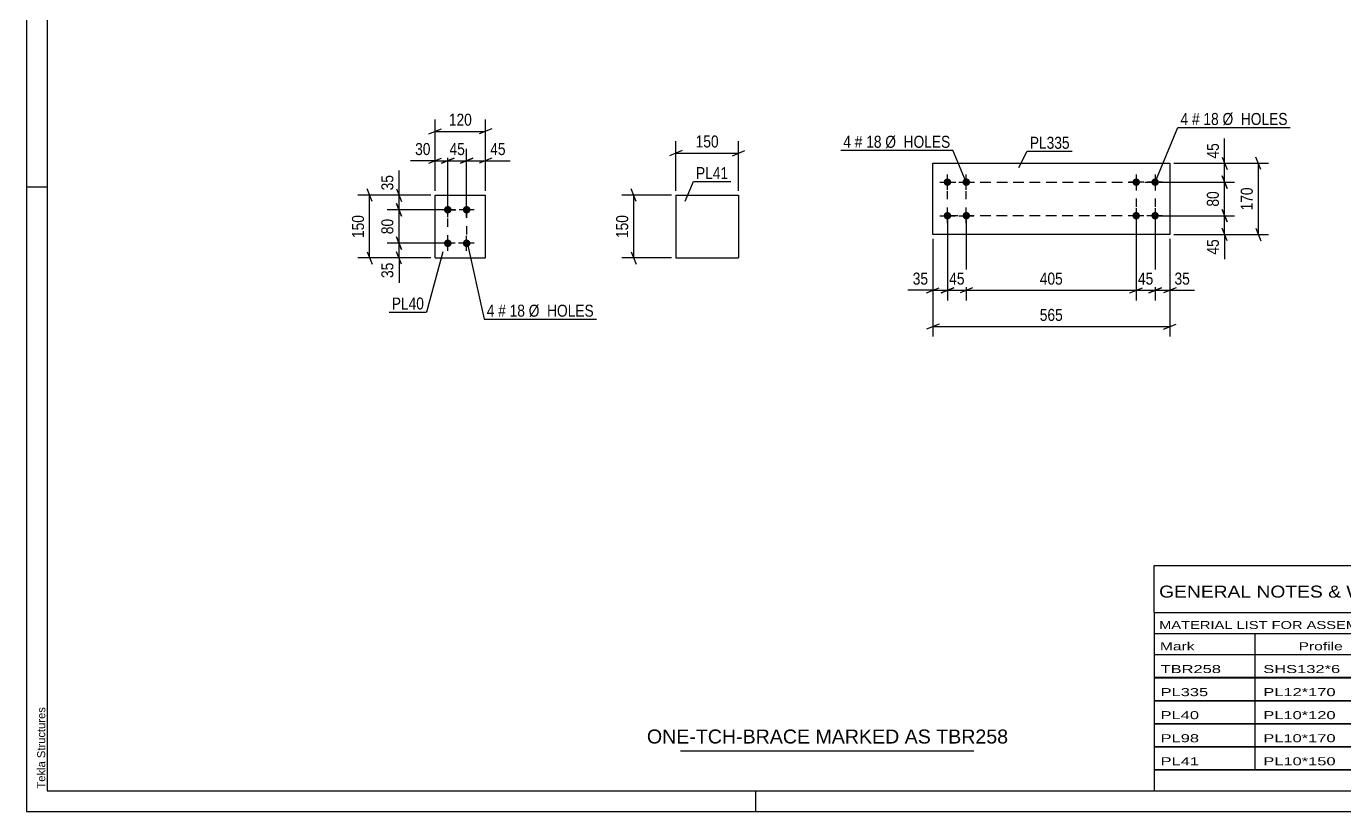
# Model space of a CAD drawing. Header units: millimetres. Extents: x 0 to 594, y 0 to 420.
# Drawn here: x 0 to 314.4, y 0 to 187.3 of the extents above; entities that cross this region are included whole.
import ezdxf

# ---------------------------------------------------------------- set-up
doc = ezdxf.new("R2010")
doc.units = ezdxf.units.MM
doc.linetypes.add('DXK_LINE_DOT2', pattern=[3.9198, 1.9599, -1.9599])
doc.styles.add('Arial', font='ARIAL.TTF', dxfattribs={"height": 0.2})
doc.styles.add('Arial Narrow', font='ARIALN.TTF', dxfattribs={"height": 0.2})

# ---------------------------------------------------------------- blocks, each defined once
blk = doc.blocks.new('Unknown-580874955-1129')
at = {"color": 5, "linetype": 'Continuous'}
for p, q in [((0, 420), (0, 0)), ((5, 415), (5, 5)), ((5, 149), (0, 149)), ((5, 5), (589, 5)), ((174, 0), (174, 5)), ((0, 0), (594, 0))]:
    blk.add_line(p, q, dxfattribs=at)
at = {"color": 174, "linetype": 'Continuous', "style": 'Arial'}
blk.add_text('Tekla Structures', height=1.9102, rotation=90, dxfattribs=at).set_placement((4.5, 5.5))
blk = doc.blocks.new('Bolt-580874955-3665 - 3662')
at = {"linetype": 'Continuous'}
for points in [[(219.67, 151.06, -1), (219.67, 149.26, -1)], [(224.17, 151.06, -1), (224.17, 149.26, -1)], [(219.67, 143.06, -1), (219.67, 141.26, -1)], [(224.17, 143.06, -1), (224.17, 141.26, -1)]]:
    blk.add_hatch(color=1, dxfattribs=at).paths.add_polyline_path(points)
at = {"color": 1, "linetype": 'Continuous'}
for p, q in [((219.67, 148.36), (219.67, 151.96)), ((224.17, 148.36), (224.17, 151.96)), ((217.87, 150.16), (221.47, 150.16)), ((222.37, 150.16), (225.97, 150.16)), ((217.87, 142.16), (221.47, 142.16)), ((219.67, 140.36), (219.67, 143.96)), ((222.37, 142.16), (225.97, 142.16)), ((224.17, 140.36), (224.17, 143.96))]:
    blk.add_line(p, q, dxfattribs=at)
blk = doc.blocks.new('Part-580874955-3663 - 3662')
at = {"color": 2, "linetype": 'Continuous'}
for p, q in [((216.17, 154.66), (272.69, 154.66)), ((216.17, 137.66), (216.17, 154.66)), ((272.69, 154.66), (272.69, 137.66)), ((272.69, 137.66), (216.17, 137.66))]:
    blk.add_line(p, q, dxfattribs=at)
blk = doc.blocks.new('Bolt-580874955-3664 - 3662')
at = {"linetype": 'Continuous'}
for points in [[(264.69, 149.26, -1), (264.69, 151.06, -1)], [(269.19, 149.26, -1), (269.19, 151.06, -1)], [(264.69, 141.26, -1), (264.69, 143.06, -1)], [(269.19, 141.26, -1), (269.19, 143.06, -1)]]:
    blk.add_hatch(color=1, dxfattribs=at).paths.add_polyline_path(points)
at = {"color": 1, "linetype": 'Continuous'}
for p, q in [((264.69, 151.96), (264.69, 148.36)), ((269.19, 151.96), (269.19, 148.36)), ((266.49, 150.16), (262.89, 150.16)), ((270.99, 150.16), (267.39, 150.16)), ((266.49, 142.16), (262.89, 142.16)), ((264.69, 143.96), (264.69, 140.36)), ((270.99, 142.16), (267.39, 142.16)), ((269.19, 143.96), (269.19, 140.36))]:
    blk.add_line(p, q, dxfattribs=at)
blk = doc.blocks.new('Part-580874955-1555 - 1539')
at = {"color": 2, "linetype": 'Continuous'}
for p, q in [((97.5, 132.08), (97.5, 147.08)), ((97.5, 147.08), (109.5, 147.08)), ((109.5, 132.08), (109.5, 147.08)), ((97.5, 132.08), (97.5, 132.08)), ((97.5, 132.08), (109.5, 132.08)), ((109.5, 132.08), (109.5, 132.08))]:
    blk.add_line(p, q, dxfattribs=at)
at = {"color": 7, "linetype": 'DXK_LINE_DOT2'}
for p, q in [((97.5, 147.08), (109.5, 147.08)), ((97.5, 132.08), (97.5, 132.08)), ((97.5, 132.08), (109.5, 132.08)), ((109.5, 132.08), (109.5, 132.08))]:
    blk.add_line(p, q, dxfattribs=at)
blk = doc.blocks.new('Bolt-580874955-1560 - 1539')
at = {"linetype": 'Continuous'}
for points in [[(100.5, 142.68), (100.31, 142.7), (100.13, 142.75), (99.97, 142.85), (99.83, 142.97), (99.72, 143.13), (99.64, 143.3), (99.61, 143.48), (99.61, 143.67), (99.64, 143.85), (99.72, 144.03), (99.83, 144.18), (99.97, 144.3), (100.13, 144.4), (100.31, 144.46), (100.5, 144.48), (100.69, 144.46), (100.87, 144.4), (101.03, 144.3), (101.17, 144.18), (101.28, 144.03), (101.36, 143.85), (101.4, 143.67), (101.4, 143.48), (101.36, 143.3), (101.28, 143.13), (101.17, 142.97), (101.03, 142.85), (100.87, 142.75), (100.69, 142.7)], [(105, 142.68), (104.81, 142.7), (104.63, 142.75), (104.47, 142.85), (104.33, 142.97), (104.22, 143.13), (104.14, 143.3), (104.11, 143.48), (104.11, 143.67), (104.14, 143.85), (104.22, 144.03), (104.33, 144.18), (104.47, 144.3), (104.63, 144.4), (104.81, 144.46), (105, 144.48), (105.19, 144.46), (105.37, 144.4), (105.53, 144.3), (105.67, 144.18), (105.78, 144.03), (105.86, 143.85), (105.9, 143.67), (105.9, 143.48), (105.86, 143.3), (105.78, 143.13), (105.67, 142.97), (105.53, 142.85), (105.37, 142.75), (105.19, 142.7)], [(100.5, 134.68), (100.31, 134.7), (100.13, 134.75), (99.97, 134.85), (99.83, 134.97), (99.72, 135.13), (99.64, 135.3), (99.61, 135.48), (99.61, 135.67), (99.64, 135.85), (99.72, 136.03), (99.83, 136.18), (99.97, 136.3), (100.13, 136.4), (100.31, 136.46), (100.5, 136.48), (100.69, 136.46), (100.87, 136.4), (101.03, 136.3), (101.17, 136.18), (101.28, 136.03), (101.36, 135.85), (101.4, 135.67), (101.4, 135.48), (101.36, 135.3), (101.28, 135.13), (101.17, 134.97), (101.03, 134.85), (100.87, 134.75), (100.69, 134.7)], [(105, 134.68), (104.81, 134.7), (104.63, 134.75), (104.47, 134.85), (104.33, 134.97), (104.22, 135.13), (104.14, 135.3), (104.11, 135.48), (104.11, 135.67), (104.14, 135.85), (104.22, 136.03), (104.33, 136.18), (104.47, 136.3), (104.63, 136.4), (104.81, 136.46), (105, 136.48), (105.19, 136.46), (105.37, 136.4), (105.53, 136.3), (105.67, 136.18), (105.78, 136.03), (105.86, 135.85), (105.9, 135.67), (105.9, 135.48), (105.86, 135.3), (105.78, 135.13), (105.67, 134.97), (105.53, 134.85), (105.37, 134.75), (105.19, 134.7)]]:
    blk.add_hatch(color=1, dxfattribs=at).paths.add_polyline_path(points)
at = {"color": 1, "linetype": 'Continuous'}
for p, q in [((100.5, 141.78), (100.5, 145.38)), ((105, 141.78), (105, 145.38)), ((102.3, 143.58), (98.7, 143.58)), ((106.8, 143.58), (103.2, 143.58)), ((102.3, 135.58), (98.7, 135.58)), ((100.5, 133.78), (100.5, 137.38)), ((106.8, 135.58), (103.2, 135.58)), ((105, 133.78), (105, 137.38))]:
    blk.add_line(p, q, dxfattribs=at)
blk = doc.blocks.new('Part-580874955-1515 - 1499')
at = {"color": 2, "linetype": 'Continuous'}
for p, q in [((154.87, 147.08), (154.87, 132.08)), ((154.87, 147.08), (169.87, 147.08)), ((169.87, 147.08), (169.87, 132.08)), ((154.87, 132.08), (169.87, 132.08))]:
    blk.add_line(p, q, dxfattribs=at)
blk = doc.blocks.new('Rectangle-580874955-3839 - 3662')
at = {"color": 1, "linetype": 'DXK_LINE_DOT2'}
blk.add_lwpolyline([(219.67, 150.16), (269.19, 150.16), (269.19, 142.16), (219.67, 142.16), (219.67, 150.16)], close=True, dxfattribs=at)
blk = doc.blocks.new('Rectangle-580874955-1669 - 1539')
at = {"color": 1, "linetype": 'DXK_LINE_DOT2'}
blk.add_lwpolyline([(100.5, 143.58), (105, 143.58), (105, 135.58), (100.5, 135.58), (100.5, 143.58)], close=True, dxfattribs=at)
blk = doc.blocks.new('Rectangle-580874955-3849 - 3662')
at = {"color": 1, "linetype": 'DXK_LINE_DOT2'}
blk.add_lwpolyline([(224.17, 150.16), (264.69, 150.16), (264.69, 142.16), (224.17, 142.16), (224.17, 150.16)], close=True, dxfattribs=at)
blk = doc.blocks.new('StraightDimension-580874955-3669 - 3662')
at = {"color": 7, "linetype": 'Continuous'}
for p, q in [((269.19, 141.16), (269.19, 121.97)), ((272.69, 136.66), (272.69, 121.97)), ((267.69, 123.77), (270.69, 124.97)), ((269.19, 124.37), (272.69, 124.37)), ((274.19, 124.97), (271.19, 123.77))]:
    blk.add_line(p, q, dxfattribs=at)
at = {"color": 0}
blk.add_wipeout([(278.07, 125.12), (278.07, 129.32), (273.22, 129.32), (273.22, 125.12)], dxfattribs=at)
at = {"color": 7, "linetype": 'Continuous'}
blk.add_line((272.69, 124.37), (278.6, 124.37), dxfattribs=at)
blk.add_line((272.69, 124.37), (278.6, 124.37), dxfattribs=at)
at = {"color": 3, "style": 'Arial Narrow'}
blk.add_text('35', height=2.863, dxfattribs=at).set_placement((273.82, 125.72))
blk = doc.blocks.new('StraightDimension-580874955-3670 - 3662')
at = {"color": 7, "linetype": 'Continuous'}
for p, q in [((264.69, 141.16), (264.69, 121.97)), ((269.19, 141.16), (269.19, 121.97)), ((263.19, 123.77), (266.19, 124.97)), ((264.69, 124.37), (269.19, 124.37)), ((270.69, 124.97), (267.69, 123.77))]:
    blk.add_line(p, q, dxfattribs=at)
at = {"color": 0}
blk.add_wipeout([(269.37, 125.12), (269.37, 129.32), (264.51, 129.32), (264.51, 125.12)], dxfattribs=at)
at = {"color": 3, "style": 'Arial Narrow'}
blk.add_text('45', height=2.863, dxfattribs=at).set_placement((265.11, 125.72))
blk = doc.blocks.new('StraightDimension-580874955-3671 - 3662')
at = {"color": 7, "linetype": 'Continuous'}
for p, q in [((224.17, 141.16), (224.17, 121.97)), ((264.69, 141.16), (264.69, 121.97)), ((225.67, 124.97), (222.67, 123.77)), ((224.17, 124.37), (264.69, 124.37)), ((263.19, 123.77), (266.19, 124.97))]:
    blk.add_line(p, q, dxfattribs=at)
at = {"color": 0}
blk.add_wipeout([(247.77, 125.12), (247.77, 129.32), (241.09, 129.32), (241.09, 125.12)], dxfattribs=at)
at = {"color": 3, "style": 'Arial Narrow'}
blk.add_text('405', height=2.863, dxfattribs=at).set_placement((241.69, 125.72))
blk = doc.blocks.new('StraightDimension-580874955-3672 - 3662')
at = {"color": 7, "linetype": 'Continuous'}
for p, q in [((219.67, 141.16), (219.67, 121.97)), ((224.17, 141.16), (224.17, 121.97)), ((218.17, 123.77), (221.17, 124.97)), ((219.67, 124.37), (224.17, 124.37)), ((225.67, 124.97), (222.67, 123.77))]:
    blk.add_line(p, q, dxfattribs=at)
at = {"color": 0}
blk.add_wipeout([(224.35, 125.12), (224.35, 129.32), (219.49, 129.32), (219.49, 125.12)], dxfattribs=at)
at = {"color": 3, "style": 'Arial Narrow'}
blk.add_text('45', height=2.863, dxfattribs=at).set_placement((220.09, 125.72))
blk = doc.blocks.new('StraightDimension-580874955-3673 - 3662')
at = {"color": 7, "linetype": 'Continuous'}
for p, q in [((219.67, 141.16), (219.67, 121.97)), ((216.17, 136.66), (216.17, 121.97)), ((214.67, 123.77), (217.67, 124.97)), ((216.17, 124.37), (219.67, 124.37)), ((221.17, 124.97), (218.17, 123.77))]:
    blk.add_line(p, q, dxfattribs=at)
at = {"color": 0}
blk.add_wipeout([(215.64, 125.12), (215.64, 129.32), (210.79, 129.32), (210.79, 125.12)], dxfattribs=at)
at = {"color": 7, "linetype": 'Continuous'}
blk.add_line((216.17, 124.37), (210.26, 124.37), dxfattribs=at)
blk.add_line((216.17, 124.37), (210.26, 124.37), dxfattribs=at)
at = {"color": 3, "style": 'Arial Narrow'}
blk.add_text('35', height=2.863, dxfattribs=at).set_placement((211.39, 125.72))
blk = doc.blocks.new('StraightDimension-580874955-3689 - 3662')
at = {"color": 7, "linetype": 'Continuous'}
for p, q in [((216.17, 136.66), (216.17, 113.31)), ((272.69, 136.66), (272.69, 113.31)), ((217.67, 116.31), (214.67, 115.11)), ((216.17, 115.71), (272.69, 115.71)), ((271.19, 115.11), (274.19, 116.31))]:
    blk.add_line(p, q, dxfattribs=at)
at = {"color": 0}
blk.add_wipeout([(247.77, 116.46), (247.77, 120.66), (241.09, 120.66), (241.09, 116.46)], dxfattribs=at)
at = {"color": 3, "style": 'Arial Narrow'}
blk.add_text('565', height=2.863, dxfattribs=at).set_placement((241.69, 117.06))
blk = doc.blocks.new('StraightDimension-580874955-3709 - 3662')
at = {"color": 7, "linetype": 'Continuous'}
for p, q in [((273.69, 154.66), (296.23, 154.66)), ((294.43, 153.16), (293.23, 156.16)), ((293.83, 137.66), (293.83, 154.66)), ((293.23, 139.16), (294.43, 136.16)), ((273.69, 137.66), (296.23, 137.66))]:
    blk.add_line(p, q, dxfattribs=at)
at = {"color": 0}
blk.add_wipeout([(293.08, 149.5), (288.88, 149.5), (288.88, 142.82), (293.08, 142.82)], dxfattribs=at)
at = {"color": 3, "style": 'Arial Narrow'}
blk.add_text('170', height=2.863, rotation=90.0002, dxfattribs=at).set_placement((292.48, 143.42))
blk = doc.blocks.new('StraightDimension-580874955-3811 - 3662')
at = {"color": 7, "linetype": 'Continuous'}
for p, q in [((273.69, 154.66), (288.15, 154.66)), ((285.15, 156.16), (286.35, 153.16)), ((285.75, 150.16), (285.75, 154.66)), ((286.35, 148.66), (285.15, 151.66)), ((270.19, 150.16), (288.15, 150.16))]:
    blk.add_line(p, q, dxfattribs=at)
at = {"color": 0}
blk.add_wipeout([(285, 160.04), (280.8, 160.04), (280.8, 155.19), (285, 155.19)], dxfattribs=at)
at = {"color": 7, "linetype": 'Continuous'}
blk.add_line((285.75, 154.66), (285.75, 160.57), dxfattribs=at)
blk.add_line((285.75, 154.66), (285.75, 160.57), dxfattribs=at)
at = {"color": 3, "style": 'Arial Narrow'}
blk.add_text('45', height=2.863, rotation=90.0002, dxfattribs=at).set_placement((284.4, 155.79))
blk = doc.blocks.new('StraightDimension-580874955-3812 - 3662')
at = {"color": 7, "linetype": 'Continuous'}
for p, q in [((285.15, 151.66), (286.35, 148.66)), ((270.19, 150.16), (288.15, 150.16)), ((285.75, 142.16), (285.75, 150.16)), ((270.19, 142.16), (288.15, 142.16)), ((286.35, 140.66), (285.15, 143.66))]:
    blk.add_line(p, q, dxfattribs=at)
at = {"color": 0}
blk.add_wipeout([(285, 148.59), (280.8, 148.59), (280.8, 143.73), (285, 143.73)], dxfattribs=at)
at = {"color": 3, "style": 'Arial Narrow'}
blk.add_text('80', height=2.863, rotation=90.0002, dxfattribs=at).set_placement((284.4, 144.33))
blk = doc.blocks.new('StraightDimension-580874955-3813 - 3662')
at = {"color": 7, "linetype": 'Continuous'}
for p, q in [((270.19, 142.16), (288.15, 142.16)), ((285.15, 143.66), (286.35, 140.66)), ((285.75, 137.66), (285.75, 142.16)), ((286.35, 136.16), (285.15, 139.16)), ((273.69, 137.66), (288.15, 137.66))]:
    blk.add_line(p, q, dxfattribs=at)
at = {"color": 0}
blk.add_wipeout([(285, 137.14), (280.8, 137.14), (280.8, 132.28), (285, 132.28)], dxfattribs=at)
at = {"color": 7, "linetype": 'Continuous'}
blk.add_line((285.75, 137.66), (285.75, 131.76), dxfattribs=at)
blk.add_line((285.75, 137.66), (285.75, 131.76), dxfattribs=at)
at = {"color": 3, "style": 'Arial Narrow'}
blk.add_text('45', height=2.863, rotation=90.0002, dxfattribs=at).set_placement((284.4, 132.88))
blk = doc.blocks.new('StraightDimension-580874955-1579 - 1539')
at = {"color": 7, "linetype": 'Continuous'}
for p, q in [((97.5, 148.08), (97.5, 158.13)), ((100.5, 144.58), (100.5, 158.13)), ((96, 154.68), (99, 155.88)), ((97.5, 155.28), (100.5, 155.28)), ((102, 155.88), (99, 154.68))]:
    blk.add_line(p, q, dxfattribs=at)
at = {"color": 0}
blk.add_wipeout([(96.98, 156.03), (96.98, 160.23), (92.12, 160.23), (92.12, 156.03)], dxfattribs=at)
at = {"color": 7, "linetype": 'Continuous'}
blk.add_line((97.5, 155.28), (91.59, 155.28), dxfattribs=at)
blk.add_line((97.5, 155.28), (91.59, 155.28), dxfattribs=at)
at = {"color": 3, "style": 'Arial Narrow'}
blk.add_text('30', height=2.863, dxfattribs=at).set_placement((92.72, 156.63))
blk = doc.blocks.new('StraightDimension-580874955-1656 - 1539')
at = {"color": 7, "linetype": 'Continuous'}
for p, q in [((88.27, 148.58), (89.47, 145.58)), ((96.5, 147.08), (86.02, 147.08)), ((89.47, 142.08), (88.27, 145.08)), ((88.87, 143.58), (88.87, 147.08)), ((99.5, 143.58), (86.02, 143.58))]:
    blk.add_line(p, q, dxfattribs=at)
at = {"color": 0}
blk.add_wipeout([(88.12, 152.46), (83.92, 152.46), (83.92, 147.6), (88.12, 147.6)], dxfattribs=at)
at = {"color": 7, "linetype": 'Continuous'}
blk.add_line((88.87, 147.08), (88.87, 152.98), dxfattribs=at)
blk.add_line((88.87, 147.08), (88.87, 152.98), dxfattribs=at)
at = {"color": 3, "style": 'Arial Narrow'}
blk.add_text('35', height=2.863, rotation=90.0002, dxfattribs=at).set_placement((87.52, 148.2))
blk = doc.blocks.new('StraightDimension-580874955-1592 - 1539')
at = {"color": 7, "linetype": 'Continuous'}
for p, q in [((100.5, 144.58), (100.5, 158.13)), ((105, 144.58), (105, 158.13)), ((99, 154.68), (102, 155.88)), ((100.5, 155.28), (105, 155.28)), ((106.5, 155.88), (103.5, 154.68))]:
    blk.add_line(p, q, dxfattribs=at)
at = {"color": 0}
blk.add_wipeout([(105.18, 156.03), (105.18, 160.23), (100.32, 160.23), (100.32, 156.03)], dxfattribs=at)
at = {"color": 3, "style": 'Arial Narrow'}
blk.add_text('45', height=2.863, dxfattribs=at).set_placement((100.92, 156.63))
blk = doc.blocks.new('StraightDimension-580874955-1562 - 1539')
at = {"color": 7, "linetype": 'Continuous'}
for p, q in [((97.5, 148.08), (97.5, 165.13)), ((109.5, 148.08), (109.5, 165.13)), ((96, 161.68), (99, 162.88)), ((97.5, 162.28), (109.5, 162.28)), ((111, 162.88), (108, 161.68))]:
    blk.add_line(p, q, dxfattribs=at)
at = {"color": 0}
blk.add_wipeout([(106.84, 163.03), (106.84, 167.23), (100.16, 167.23), (100.16, 163.03)], dxfattribs=at)
at = {"color": 3, "style": 'Arial Narrow'}
blk.add_text('120', height=2.863, dxfattribs=at).set_placement((100.76, 163.63))
blk = doc.blocks.new('StraightDimension-580874955-1602 - 1539')
at = {"color": 7, "linetype": 'Continuous'}
for p, q in [((105, 144.58), (105, 158.13)), ((109.5, 148.08), (109.5, 158.13)), ((103.5, 154.68), (106.5, 155.88)), ((105, 155.28), (109.5, 155.28)), ((111, 155.88), (108, 154.68))]:
    blk.add_line(p, q, dxfattribs=at)
at = {"color": 0}
blk.add_wipeout([(114.88, 156.03), (114.88, 160.23), (110.03, 160.23), (110.03, 156.03)], dxfattribs=at)
at = {"color": 7, "linetype": 'Continuous'}
blk.add_line((109.5, 155.28), (115.41, 155.28), dxfattribs=at)
blk.add_line((109.5, 155.28), (115.41, 155.28), dxfattribs=at)
at = {"color": 3, "style": 'Arial Narrow'}
blk.add_text('45', height=2.863, dxfattribs=at).set_placement((110.63, 156.63))
blk = doc.blocks.new('StraightDimension-580874955-1616 - 1539')
at = {"color": 7, "linetype": 'Continuous'}
for p, q in [((82.47, 145.58), (81.27, 148.58)), ((96.5, 147.08), (79.02, 147.08)), ((81.87, 132.08), (81.87, 147.08)), ((96.5, 132.08), (79.02, 132.08)), ((81.27, 133.58), (82.47, 130.58))]:
    blk.add_line(p, q, dxfattribs=at)
at = {"color": 0}
blk.add_wipeout([(81.12, 142.92), (76.92, 142.92), (76.92, 136.23), (81.12, 136.23)], dxfattribs=at)
at = {"color": 3, "style": 'Arial Narrow'}
blk.add_text('150', height=2.863, rotation=90.0002, dxfattribs=at).set_placement((80.52, 136.83))
blk = doc.blocks.new('StraightDimension-580874955-1633 - 1539')
at = {"color": 7, "linetype": 'Continuous'}
for p, q in [((99.5, 135.58), (86.02, 135.58)), ((88.27, 137.08), (89.47, 134.08)), ((88.87, 132.08), (88.87, 135.58)), ((96.5, 132.08), (86.02, 132.08)), ((89.47, 130.58), (88.27, 133.58))]:
    blk.add_line(p, q, dxfattribs=at)
at = {"color": 0}
blk.add_wipeout([(88.12, 131.55), (83.92, 131.55), (83.92, 126.7), (88.12, 126.7)], dxfattribs=at)
at = {"color": 7, "linetype": 'Continuous'}
blk.add_line((88.87, 132.08), (88.87, 126.17), dxfattribs=at)
blk.add_line((88.87, 132.08), (88.87, 126.17), dxfattribs=at)
at = {"color": 3, "style": 'Arial Narrow'}
blk.add_text('35', height=2.863, rotation=90.0002, dxfattribs=at).set_placement((87.52, 127.3))
blk = doc.blocks.new('StraightDimension-580874955-1646 - 1539')
at = {"color": 7, "linetype": 'Continuous'}
for p, q in [((88.27, 145.08), (89.47, 142.08)), ((99.5, 143.58), (86.02, 143.58)), ((88.87, 135.58), (88.87, 143.58)), ((99.5, 135.58), (86.02, 135.58)), ((89.47, 134.08), (88.27, 137.08))]:
    blk.add_line(p, q, dxfattribs=at)
at = {"color": 0}
blk.add_wipeout([(88.12, 142), (83.92, 142), (83.92, 137.15), (88.12, 137.15)], dxfattribs=at)
at = {"color": 3, "style": 'Arial Narrow'}
blk.add_text('80', height=2.863, rotation=90.0002, dxfattribs=at).set_placement((87.52, 137.75))
blk = doc.blocks.new('StraightDimension-580874955-1517 - 1499')
at = {"color": 7, "linetype": 'Continuous'}
for p, q in [((145.47, 145.58), (144.27, 148.58)), ((153.87, 147.08), (142.02, 147.08)), ((144.87, 132.08), (144.87, 147.08)), ((153.87, 132.08), (142.02, 132.08)), ((144.27, 133.58), (145.47, 130.58))]:
    blk.add_line(p, q, dxfattribs=at)
at = {"color": 0}
blk.add_wipeout([(144.12, 142.92), (139.92, 142.92), (139.92, 136.23), (144.12, 136.23)], dxfattribs=at)
at = {"color": 3, "style": 'Arial Narrow'}
blk.add_text('150', height=2.863, rotation=90.0002, dxfattribs=at).set_placement((143.52, 136.83))
blk = doc.blocks.new('StraightDimension-580874955-1526 - 1499')
at = {"color": 7, "linetype": 'Continuous'}
for p, q in [((156.37, 157.68), (153.37, 156.48)), ((154.87, 148.08), (154.87, 159.93)), ((168.37, 156.48), (171.37, 157.68)), ((169.87, 148.08), (169.87, 159.93)), ((154.87, 157.08), (169.87, 157.08))]:
    blk.add_line(p, q, dxfattribs=at)
at = {"color": 0}
blk.add_wipeout([(165.71, 157.83), (165.71, 162.03), (159.02, 162.03), (159.02, 157.83)], dxfattribs=at)
at = {"color": 3, "style": 'Arial Narrow'}
blk.add_text('150', height=2.863, dxfattribs=at).set_placement((159.62, 158.43))
blk = doc.blocks.new('Unknown-580874955-4673')
at = {"color": 7, "linetype": 'Continuous'}
for p, q in [((269, 58.75), (429, 58.75)), ((269, 47.5), (269, 58.75)), ((429, 58.75), (429, 47.5)), ((269, 47.5), (429, 47.5)), ((269, 47.5), (269, 42.5)), ((429, 47.5), (429, 42.5)), ((269, 42.5), (429, 42.5)), ((269, 42.5), (269, 37.5)), ((293, 42.5), (293, 37.5)), ((328.5, 42.5), (328.5, 37.5)), ((354.5, 42.5), (354.5, 37.5)), ((367.5, 42.5), (367.5, 37.5)), ((385, 42.5), (385, 37.5)), ((407, 42.5), (407, 37.5)), ((429, 42.5), (429, 37.5)), ((269, 37.5), (429, 37.5)), ((269, 37.45), (269, 32.05)), ((269, 37.45), (429, 37.45)), ((293, 37.5), (293, 32)), ((328.5, 37.5), (328.5, 32)), ((354.5, 37.5), (354.5, 32)), ((367.5, 37.5), (367.5, 32)), ((385, 37.5), (385, 32)), ((407, 37.5), (407, 32)), ((429, 37.45), (429, 32.05)), ((269, 32.05), (429, 32.05)), ((269, 31.95), (269, 26.55)), ((269, 31.95), (429, 31.95)), ((293, 32), (293, 26.5)), ((328.5, 32), (328.5, 26.5)), ((354.5, 32), (354.5, 26.5)), ((367.5, 32), (367.5, 26.5)), ((385, 32), (385, 26.5)), ((407, 32), (407, 26.5)), ((429, 31.95), (429, 26.55)), ((269, 26.55), (429, 26.55)), ((269, 26.45), (269, 21.05)), ((269, 26.45), (429, 26.45)), ((293, 26.5), (293, 21)), ((328.5, 26.5), (328.5, 21)), ((354.5, 26.5), (354.5, 21)), ((367.5, 26.5), (367.5, 21)), ((385, 26.5), (385, 21)), ((407, 26.5), (407, 21)), ((429, 26.45), (429, 21.05)), ((269, 21.05), (429, 21.05)), ((269, 20.95), (269, 15.55)), ((269, 20.95), (429, 20.95)), ((293, 21), (293, 15.5)), ((328.5, 21), (328.5, 15.5)), ((354.5, 21), (354.5, 15.5)), ((367.5, 21), (367.5, 15.5)), ((385, 21), (385, 15.5)), ((407, 21), (407, 15.5)), ((429, 20.95), (429, 15.55)), ((269, 15.55), (429, 15.55)), ((269, 15.45), (269, 10.05)), ((269, 15.45), (429, 15.45)), ((293, 15.5), (293, 10)), ((328.5, 15.5), (328.5, 10)), ((354.5, 15.5), (354.5, 10)), ((367.5, 15.5), (367.5, 10)), ((385, 15.5), (385, 10)), ((407, 15.5), (407, 10)), ((429, 15.45), (429, 10.05)), ((269, 10.05), (429, 10.05)), ((269, 10), (429, 10)), ((269, 10), (269, 5)), ((385, 10), (385, 5)), ((407, 10), (407, 5)), ((429, 10), (429, 5)), ((269, 5), (429, 5))]:
    blk.add_line(p, q, dxfattribs=at)
at = {"color": 7, "style": 'Arial Narrow'}
for s, height, width, p in [('GENERAL NOTES & WELD DETAILS :', 2.8633, 1.4, (270.15, 51.06)), ('REFER TYP DRAWING TYP-01', 1.9089, 1.6, (353.7, 51.16)), ("MATERIAL LIST FOR ASSEMBLY MK'D", 1.9089, 1.6, (270.15, 43.56)), ('TBR258', 1.909, 1.794707, (361.59, 43.47)), ('1', 1.91, 1.794707, (391.08, 43.56)), ('No. Required', 1.9089, 1.6, (400.41, 43.56)), ('Mark', 1.909, 1.7, (270.34, 38.5)), ('Profile', 1.909, 1.7, (303.41, 38.5)), ('Material', 1.909, 1.7, (333.54, 38.56)), ('No.', 1.909, 1.7, (358.5, 38.56)), ('Length', 1.909, 1.7, (369, 38.56)), ('Area', 1.909, 1.7, (391.5, 38.56)), ('Weight', 1.909, 1.7, (411, 38.56))]:
    blk.add_text(s, height=height, dxfattribs=dict(at, width=width)).set_placement(p)
at = {"color": 7, "linetype": 'Continuous', "style": 'Arial Narrow'}
for s, height, width, p in [('TBR258', 1.909, 1.794707, (270.5, 33.06)), ('SHS132*6', 1.909, 1.794707, (295, 33.06)), ('E350', 1.909, 1.794707, (334.74, 33.06)), ('1', 1.91, 1.794707, (358.86, 33.06)), ('4396', 1.909, 1.794707, (371.58, 33.06)), ('2.3', 1.909, 1.794707, (395.32, 33.06)), ('104.1', 1.909, 1.794707, (411.96, 33.06)), ('PL335', 1.909, 1.794707, (270.5, 27.56)), ('PL12*170', 1.909, 1.794707, (295, 27.56)), ('E350', 1.909, 1.794707, (334.74, 27.56)), ('1', 1.91, 1.794707, (358.86, 27.56)), ('565', 1.909, 1.794707, (373.77, 27.56)), ('0.2', 1.909, 1.794707, (395.32, 27.56)), ('9.1', 1.909, 1.794707, (416.33, 27.56)), ('PL40', 1.909, 1.794707, (270.5, 22.06)), ('PL10*120', 1.909, 1.794707, (295, 22.06)), ('E350', 1.909, 1.794707, (334.74, 22.06)), ('4', 1.91, 1.794707, (358.86, 22.06)), ('150', 1.909, 1.794707, (373.77, 22.06)), ('0.0', 1.909, 1.794707, (395.32, 22.06)), ('5.7', 1.909, 1.794707, (416.33, 22.06)), ('PL98', 1.909, 1.794707, (270.5, 16.56)), ('PL10*170', 1.909, 1.794707, (295, 16.56)), ('E350', 1.909, 1.794707, (334.74, 16.56)), ('1', 1.91, 1.794707, (358.86, 16.56)), ('170', 1.909, 1.794707, (373.77, 16.56)), ('0.1', 1.909, 1.794707, (395.32, 16.56)), ('2.3', 1.909, 1.794707, (416.33, 16.56)), ('PL41', 1.909, 1.794707, (270.5, 11.06)), ('PL10*150', 1.909, 1.794707, (295, 11.06)), ('E350', 1.909, 1.794707, (334.74, 11.06)), ('1', 1.91, 1.794707, (358.86, 11.06)), ('150', 1.909, 1.794707, (373.77, 11.06)), ('0.1', 1.909, 1.794707, (395.32, 11.06)), ('1.8', 1.909, 1.794707, (416.33, 11.06)), ('Total', 1.909, 1.7, (371.33, 6.5)), ('2.8', 1.909, 1.794707, (394.83, 6.5)), ('122.8', 1.909, 1.794707, (411.96, 6.5))]:
    blk.add_text(s, height=height, dxfattribs=dict(at, width=width)).set_placement(p)
blk = doc.blocks.new('Unknown-580874955-4674')
at = {"color": 7, "linetype": 'Continuous'}
blk.add_line((156, 14.5), (226, 14.5), dxfattribs=at)
at = {"color": 7, "style": 'Arial'}
blk.add_text('ONE-TCH-BRACE MARKED AS TBR258', height=3.3428, dxfattribs=at).set_placement((147.99, 16.25))
blk = doc.blocks.new('Mark-580874955-3712 - 3662')
at = {"color": 0}
blk.add_wipeout([(248.82, 158.13), (248.82, 161.13), (239.31, 161.13), (239.31, 158.13)], dxfattribs=at)
blk.add_wipeout([(248.82, 158.13), (248.82, 161.13), (239.31, 161.13), (239.31, 158.13)], dxfattribs=at)
at = {"color": 30, "linetype": 'Continuous'}
for p, q in [((236.69, 153.67), (238.71, 157.53)), ((238.71, 157.53), (249.42, 157.53))]:
    blk.add_line(p, q, dxfattribs=at)
at = {"color": 3, "style": 'Arial Narrow'}
blk.add_text('PL335', height=2.863, dxfattribs=at).set_placement((239.31, 158.13))
blk = doc.blocks.new('Mark-580874955-3715 - 3662')
at = {"color": 0}
blk.add_wipeout([(277.08, 163.8), (277.08, 166.8), (275.25, 166.8), (275.25, 163.8)], dxfattribs=at)
blk.add_wipeout([(277.08, 163.8), (277.08, 166.8), (275.25, 166.8), (275.25, 163.8)], dxfattribs=at)
at = {"color": 7, "linetype": 'Continuous'}
blk.add_line((269.19, 150.16), (274.65, 163.2), dxfattribs=at)
at = {"color": 0}
blk.add_wipeout([(279.81, 163.8), (279.81, 166.8), (277.98, 166.8), (277.98, 163.8)], dxfattribs=at)
blk.add_wipeout([(279.81, 163.8), (279.81, 166.8), (277.98, 166.8), (277.98, 163.8)], dxfattribs=at)
at = {"color": 3, "style": 'Arial Narrow'}
blk.add_text('4', height=2.86, dxfattribs=at).set_placement((275.25, 163.8))
at = {"color": 0}
blk.add_wipeout([(284.37, 163.8), (284.37, 166.8), (280.71, 166.8), (280.71, 163.8)], dxfattribs=at)
blk.add_wipeout([(284.37, 163.8), (284.37, 166.8), (280.71, 166.8), (280.71, 163.8)], dxfattribs=at)
at = {"color": 3, "style": 'Arial Narrow'}
blk.add_text('#', height=2.86, dxfattribs=at).set_placement((277.98, 163.8))
at = {"color": 0}
blk.add_wipeout([(300.79, 163.8), (300.79, 166.8), (285.27, 166.8), (285.27, 163.8)], dxfattribs=at)
blk.add_wipeout([(300.79, 163.8), (300.79, 166.8), (285.27, 166.8), (285.27, 163.8)], dxfattribs=at)
at = {"color": 7, "linetype": 'Continuous'}
blk.add_line((274.65, 163.2), (301.39, 163.2), dxfattribs=at)
at = {"color": 3, "style": 'Arial Narrow'}
for s, p in [('18', (280.71, 163.8)), ('Ø  HOLES', (285.27, 163.8))]:
    blk.add_text(s, height=2.863, dxfattribs=at).set_placement(p)
blk = doc.blocks.new('Mark-580874955-3716 - 3662')
at = {"color": 0}
blk.add_wipeout([(196.66, 158.36), (196.66, 161.36), (194.83, 161.36), (194.83, 158.36)], dxfattribs=at)
blk.add_wipeout([(196.66, 158.36), (196.66, 161.36), (194.83, 161.36), (194.83, 158.36)], dxfattribs=at)
blk.add_wipeout([(199.39, 158.36), (199.39, 161.36), (197.56, 161.36), (197.56, 158.36)], dxfattribs=at)
blk.add_wipeout([(199.39, 158.36), (199.39, 161.36), (197.56, 161.36), (197.56, 158.36)], dxfattribs=at)
at = {"color": 3, "style": 'Arial Narrow'}
blk.add_text('4', height=2.86, dxfattribs=at).set_placement((194.83, 158.36))
at = {"color": 0}
blk.add_wipeout([(203.94, 158.36), (203.94, 161.36), (200.29, 161.36), (200.29, 158.36)], dxfattribs=at)
blk.add_wipeout([(203.94, 158.36), (203.94, 161.36), (200.29, 161.36), (200.29, 158.36)], dxfattribs=at)
at = {"color": 3, "style": 'Arial Narrow'}
blk.add_text('#', height=2.86, dxfattribs=at).set_placement((197.56, 158.36))
at = {"color": 0}
blk.add_wipeout([(220.37, 158.36), (220.37, 161.36), (204.84, 161.36), (204.84, 158.36)], dxfattribs=at)
blk.add_wipeout([(220.37, 158.36), (220.37, 161.36), (204.84, 161.36), (204.84, 158.36)], dxfattribs=at)
at = {"color": 7, "linetype": 'Continuous'}
for p in [(194.23, 157.76), (224.17, 150.16)]:
    blk.add_line(p, (220.97, 157.76), dxfattribs=at)
at = {"color": 3, "style": 'Arial Narrow'}
for s, p in [('18', (200.29, 158.36)), ('Ø  HOLES', (204.84, 158.36))]:
    blk.add_text(s, height=2.863, dxfattribs=at).set_placement(p)
blk = doc.blocks.new('Mark-580874955-1551 - 1539')
at = {"color": 0}
blk.add_wipeout([(94.82, 119.78), (94.82, 122.78), (87.15, 122.78), (87.15, 119.78)], dxfattribs=at)
blk.add_wipeout([(94.82, 119.78), (94.82, 122.78), (87.15, 122.78), (87.15, 119.78)], dxfattribs=at)
at = {"color": 30, "linetype": 'Continuous'}
for p in [(99.34, 133.58), (86.55, 119.18)]:
    blk.add_line(p, (95.42, 119.18), dxfattribs=at)
at = {"color": 3, "style": 'Arial Narrow'}
blk.add_text('PL40', height=2.863, dxfattribs=at).set_placement((87.15, 119.78))
blk = doc.blocks.new('Mark-580874955-1556 - 1539')
at = {"color": 0}
blk.add_wipeout([(111.63, 118.07), (111.63, 121.07), (109.8, 121.07), (109.8, 118.07)], dxfattribs=at)
blk.add_wipeout([(111.63, 118.07), (111.63, 121.07), (109.8, 121.07), (109.8, 118.07)], dxfattribs=at)
at = {"color": 7, "linetype": 'Continuous'}
blk.add_line((105.12, 135.73), (109.2, 117.47), dxfattribs=at)
at = {"color": 0}
blk.add_wipeout([(114.36, 118.07), (114.36, 121.07), (112.53, 121.07), (112.53, 118.07)], dxfattribs=at)
blk.add_wipeout([(114.36, 118.07), (114.36, 121.07), (112.53, 121.07), (112.53, 118.07)], dxfattribs=at)
at = {"color": 3, "style": 'Arial Narrow'}
blk.add_text('4', height=2.86, dxfattribs=at).set_placement((109.8, 118.07))
at = {"color": 0}
blk.add_wipeout([(118.91, 118.07), (118.91, 121.07), (115.26, 121.07), (115.26, 118.07)], dxfattribs=at)
blk.add_wipeout([(118.91, 118.07), (118.91, 121.07), (115.26, 121.07), (115.26, 118.07)], dxfattribs=at)
at = {"color": 3, "style": 'Arial Narrow'}
blk.add_text('#', height=2.86, dxfattribs=at).set_placement((112.53, 118.07))
at = {"color": 0}
blk.add_wipeout([(135.34, 118.07), (135.34, 121.07), (119.81, 121.07), (119.81, 118.07)], dxfattribs=at)
blk.add_wipeout([(135.34, 118.07), (135.34, 121.07), (119.81, 121.07), (119.81, 118.07)], dxfattribs=at)
at = {"color": 7, "linetype": 'Continuous'}
blk.add_line((109.2, 117.47), (135.94, 117.47), dxfattribs=at)
at = {"color": 3, "style": 'Arial Narrow'}
for s, p in [('18', (115.26, 118.07)), ('Ø  HOLES', (119.81, 118.07))]:
    blk.add_text(s, height=2.863, dxfattribs=at).set_placement(p)
blk = doc.blocks.new('Mark-580874955-1511 - 1499')
at = {"color": 0}
blk.add_wipeout([(167.38, 150.89), (167.38, 153.89), (159.7, 153.89), (159.7, 150.89)], dxfattribs=at)
blk.add_wipeout([(167.38, 150.89), (167.38, 153.89), (159.7, 153.89), (159.7, 150.89)], dxfattribs=at)
at = {"color": 30, "linetype": 'Continuous'}
for p, q in [((157.14, 145.61), (159.1, 150.29)), ((159.1, 150.29), (167.98, 150.29))]:
    blk.add_line(p, q, dxfattribs=at)
at = {"color": 3, "style": 'Arial Narrow'}
blk.add_text('PL41', height=2.863, dxfattribs=at).set_placement((159.7, 150.89))

msp = doc.modelspace()

# ---------------------------------------------------------------- block references
for name in ['Unknown-580874955-1129', 'Part-580874955-3663 - 3662', 'Bolt-580874955-3665 - 3662', 'Bolt-580874955-3664 - 3662', 'Rectangle-580874955-3839 - 3662', 'Rectangle-580874955-3849 - 3662', 'Part-580874955-1555 - 1539', 'Bolt-580874955-1560 - 1539', 'Part-580874955-1515 - 1499', 'Rectangle-580874955-1669 - 1539', 'Unknown-580874955-4673', 'Unknown-580874955-4674']:
    msp.add_blockref(name, (0, 0))

# ---------------------------------------------------------------- next in the draw order: block references
for name in ['Mark-580874955-3716 - 3662', 'Mark-580874955-3712 - 3662', 'StraightDimension-580874955-1579 - 1539', 'StraightDimension-580874955-1517 - 1499', 'StraightDimension-580874955-3669 - 3662', 'Mark-580874955-1556 - 1539']:
    msp.add_blockref(name, (0, 0))

# ---------------------------------------------------------------- next in the draw order: block references
for name in ['StraightDimension-580874955-1526 - 1499', 'StraightDimension-580874955-1656 - 1539', 'StraightDimension-580874955-3670 - 3662']:
    msp.add_blockref(name, (0, 0))

# ---------------------------------------------------------------- next in the draw order: block references
for name in ['StraightDimension-580874955-1592 - 1539', 'Mark-580874955-1511 - 1499', 'StraightDimension-580874955-3671 - 3662']:
    msp.add_blockref(name, (0, 0))

# ---------------------------------------------------------------- next in the draw order: block references
for name in ['StraightDimension-580874955-1562 - 1539', 'StraightDimension-580874955-3672 - 3662']:
    msp.add_blockref(name, (0, 0))

# ---------------------------------------------------------------- next in the draw order: block references
for name in ['StraightDimension-580874955-1602 - 1539', 'StraightDimension-580874955-1616 - 1539', 'StraightDimension-580874955-3673 - 3662']:
    msp.add_blockref(name, (0, 0))

# ---------------------------------------------------------------- next in the draw order: block references
for name in ['StraightDimension-580874955-1633 - 1539', 'StraightDimension-580874955-3689 - 3662']:
    msp.add_blockref(name, (0, 0))

# ---------------------------------------------------------------- next in the draw order: block references
for name in ['StraightDimension-580874955-3709 - 3662', 'StraightDimension-580874955-1646 - 1539']:
    msp.add_blockref(name, (0, 0))

# ---------------------------------------------------------------- next in the draw order: block references
for name in ['StraightDimension-580874955-3811 - 3662', 'Mark-580874955-1551 - 1539']:
    msp.add_blockref(name, (0, 0))

# ---------------------------------------------------------------- next in the draw order: block references
msp.add_blockref('StraightDimension-580874955-3812 - 3662', (0, 0))

# ---------------------------------------------------------------- next in the draw order: block references
for name in ['Mark-580874955-3715 - 3662', 'StraightDimension-580874955-3813 - 3662']:
    msp.add_blockref(name, (0, 0))

doc.saveas('drawing.dxf')
